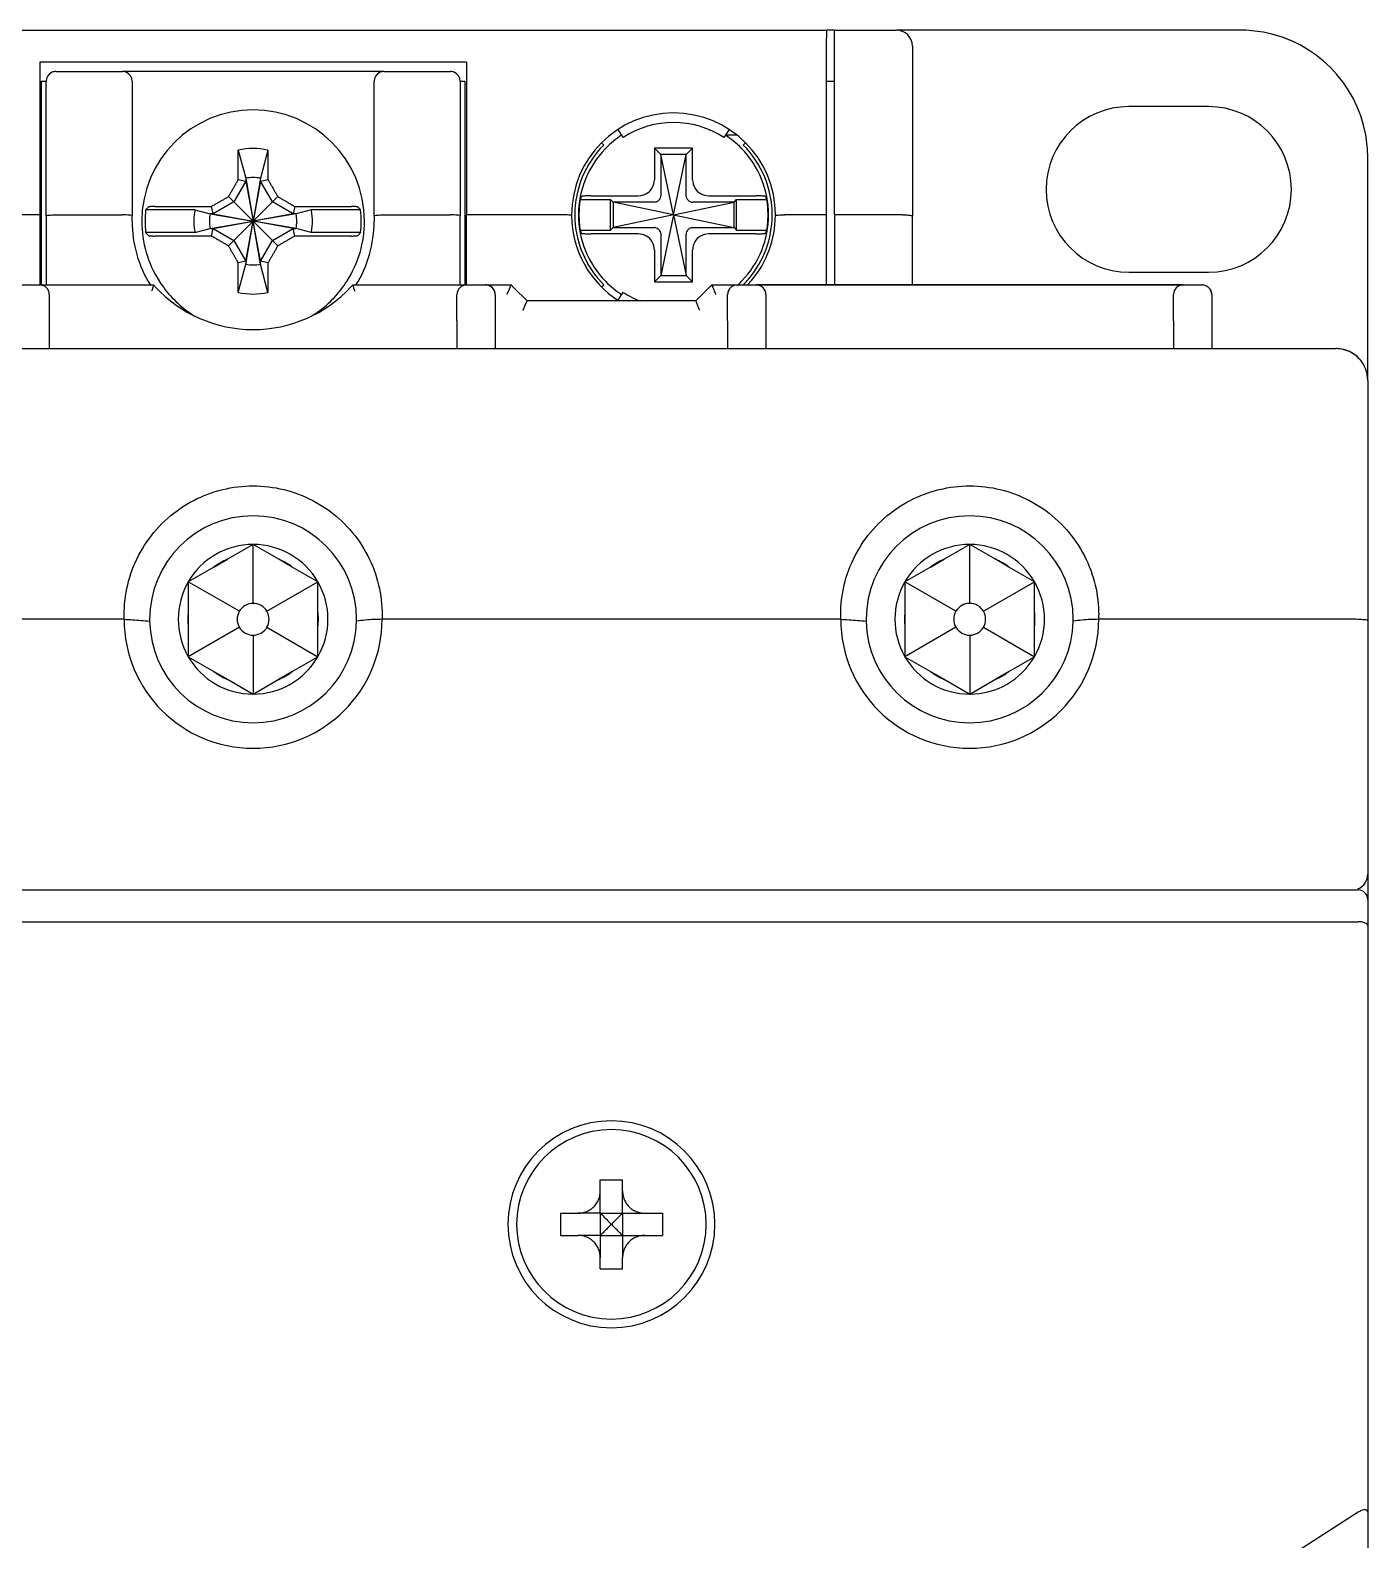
# Model space of a CAD drawing. Header units: millimetres. Extents: x -2567 to -2130, y -1703 to -1559.
# Drawn here: x -2538.66 to -2496.66, y -1608.51 to -1561.1 of the extents above; entities that cross this region are included whole.
import ezdxf

# ---------------------------------------------------------------- set-up
doc = ezdxf.new("R2010")
doc.units = ezdxf.units.MM

msp = doc.modelspace()

# ---------------------------------------------------------------- linework, layer by layer
at = {"color": 7, "linetype": 'Continuous'}
for p, q in [((-2549.659, -1561.101), (-2513.659, -1561.101)), ((-2549.659, -1561.101), (-2513.659, -1561.101)), ((-2513.659, -1561.101), (-2513.659, -1561.349)), ((-2513.409, -1561.101), (-2513.659, -1561.101)), ((-2513.409, -1561.101), (-2511.459, -1561.101)), ((-2513.409, -1561.516), (-2513.409, -1561.101)), ((-2510.459, -1561.101), (-2511.459, -1561.101)), ((-2500.659, -1561.101), (-2510.459, -1561.101)), ((-2513.659, -1566.901), (-2513.659, -1561.349)), ((-2513.409, -1566.901), (-2513.409, -1561.516)), ((-2510.959, -1561.601), (-2510.959, -1566.944)), ((-2510.959, -1561.601), (-2510.959, -1566.944)), ((-2538.359, -1562.101), (-2538.359, -1566.901)), ((-2524.959, -1562.101), (-2538.359, -1562.101)), ((-2524.959, -1562.101), (-2524.959, -1566.901)), ((-2537.859, -1562.401), (-2535.759, -1562.401)), ((-2537.859, -1562.401), (-2535.759, -1562.401)), ((-2534.959, -1562.401), (-2535.759, -1562.401)), ((-2528.359, -1562.401), (-2534.959, -1562.401)), ((-2527.559, -1562.401), (-2528.359, -1562.401)), ((-2527.559, -1562.401), (-2525.459, -1562.401)), ((-2527.559, -1562.401), (-2525.459, -1562.401)), ((-2538.309, -1566.901), (-2538.309, -1562.701)), ((-2538.309, -1562.701), (-2538.159, -1562.701)), ((-2538.159, -1566.927), (-2538.159, -1562.701)), ((-2535.459, -1562.701), (-2535.459, -1566.927)), ((-2527.859, -1566.927), (-2527.859, -1562.701)), ((-2525.159, -1562.701), (-2525.009, -1562.701)), ((-2525.159, -1562.701), (-2525.159, -1566.927)), ((-2525.159, -1562.701), (-2525.159, -1566.927)), ((-2525.009, -1562.701), (-2525.009, -1566.901)), ((-2513.659, -1562.701), (-2513.409, -1562.701)), ((-2501.659, -1563.501), (-2504.159, -1563.501)), ((-2520.038, -1564.469), (-2520.202, -1564.217)), ((-2516.716, -1564.217), (-2516.879, -1564.469)), ((-2516.479, -1564.401), (-2516.835, -1564.401)), ((-2532.124, -1564.864), (-2531.891, -1565.75)), ((-2531.194, -1564.864), (-2531.426, -1565.75)), ((-2520.651, -1564.709), (-2520.722, -1564.638)), ((-2517.859, -1564.801), (-2519.059, -1564.801)), ((-2519.059, -1564.801), (-2519.059, -1565.796)), ((-2518.859, -1565.001), (-2519.059, -1564.801)), ((-2518.059, -1565.001), (-2517.859, -1564.801)), ((-2517.859, -1565.796), (-2517.859, -1564.801)), ((-2516.196, -1564.638), (-2516.267, -1564.709)), ((-2518.059, -1565.001), (-2518.859, -1565.001)), ((-2518.459, -1566.901), (-2518.859, -1565.001)), ((-2518.859, -1565.001), (-2518.859, -1566.299)), ((-2518.459, -1566.901), (-2518.059, -1565.001)), ((-2518.059, -1566.299), (-2518.059, -1565.001)), ((-2496.659, -1570.687), (-2496.659, -1565.101)), ((-2531.891, -1565.843), (-2532.267, -1566.493)), ((-2532.124, -1565.794), (-2531.891, -1565.843)), ((-2531.891, -1565.75), (-2531.891, -1565.843)), ((-2531.891, -1565.75), (-2531.659, -1567.101)), ((-2531.891, -1565.843), (-2531.659, -1567.101)), ((-2531.426, -1565.75), (-2531.659, -1567.101)), ((-2531.426, -1565.843), (-2531.659, -1567.101)), ((-2531.426, -1565.843), (-2531.426, -1565.75)), ((-2531.426, -1565.843), (-2531.193, -1565.794)), ((-2531.051, -1566.493), (-2531.426, -1565.843)), ((-2532.267, -1566.493), (-2532.432, -1566.327)), ((-2530.885, -1566.327), (-2531.051, -1566.493)), ((-2521.043, -1566.301), (-2519.564, -1566.301)), ((-2517.354, -1566.301), (-2515.875, -1566.301)), ((-2533.486, -1566.743), (-2535.033, -1566.743)), ((-2533.486, -1566.743), (-2533.01, -1566.868)), ((-2532.917, -1566.868), (-2532.966, -1566.635)), ((-2532.267, -1566.493), (-2532.917, -1566.868)), ((-2532.267, -1566.493), (-2531.659, -1567.101)), ((-2531.051, -1566.493), (-2531.659, -1567.101)), ((-2530.401, -1566.868), (-2531.051, -1566.493)), ((-2530.351, -1566.635), (-2530.401, -1566.868)), ((-2529.832, -1566.743), (-2530.308, -1566.868)), ((-2528.285, -1566.743), (-2529.832, -1566.743)), ((-2521.388, -1566.421), (-2520.439, -1566.421)), ((-2520.359, -1566.501), (-2520.439, -1566.421)), ((-2520.439, -1567.381), (-2520.439, -1566.421)), ((-2520.359, -1566.501), (-2520.359, -1567.301)), ((-2519.061, -1566.501), (-2520.359, -1566.501)), ((-2518.459, -1566.901), (-2520.359, -1566.501)), ((-2518.459, -1566.901), (-2516.559, -1566.501)), ((-2516.559, -1566.501), (-2517.857, -1566.501)), ((-2516.559, -1566.501), (-2516.479, -1566.421)), ((-2516.559, -1567.301), (-2516.559, -1566.501)), ((-2516.479, -1567.381), (-2516.479, -1566.421)), ((-2516.479, -1566.421), (-2515.529, -1566.421)), ((-2538.359, -1566.901), (-2541.359, -1566.901)), ((-2538.359, -1566.901), (-2538.359, -1569.101)), ((-2538.309, -1569.101), (-2538.309, -1566.901)), ((-2538.159, -1566.927), (-2538.159, -1569.101)), ((-2537.859, -1566.901), (-2535.759, -1566.901)), ((-2535.459, -1567.101), (-2535.459, -1566.927)), ((-2532.917, -1566.868), (-2533.01, -1566.868)), ((-2533.01, -1566.868), (-2531.659, -1567.101)), ((-2533.01, -1567.333), (-2531.659, -1567.101)), ((-2532.917, -1566.868), (-2531.659, -1567.101)), ((-2532.917, -1567.333), (-2531.659, -1567.101)), ((-2532.267, -1567.709), (-2531.659, -1567.101)), ((-2531.891, -1568.359), (-2531.659, -1567.101)), ((-2531.891, -1568.452), (-2531.659, -1567.101)), ((-2530.308, -1566.868), (-2531.659, -1567.101)), ((-2530.401, -1566.868), (-2531.659, -1567.101)), ((-2531.426, -1568.452), (-2531.659, -1567.101)), ((-2531.426, -1568.359), (-2531.659, -1567.101)), ((-2531.051, -1567.709), (-2531.659, -1567.101)), ((-2530.401, -1567.333), (-2531.659, -1567.101)), ((-2530.308, -1567.333), (-2531.659, -1567.101)), ((-2530.308, -1566.868), (-2530.401, -1566.868)), ((-2527.859, -1566.927), (-2527.859, -1567.101)), ((-2527.859, -1566.927), (-2527.859, -1567.101)), ((-2527.559, -1566.901), (-2525.459, -1566.901)), ((-2525.159, -1569.101), (-2525.159, -1566.927)), ((-2525.009, -1566.901), (-2525.009, -1569.101)), ((-2524.959, -1569.101), (-2524.959, -1566.901)), ((-2521.959, -1566.901), (-2524.959, -1566.901)), ((-2520.359, -1567.301), (-2520.439, -1567.381)), ((-2518.459, -1566.901), (-2520.359, -1567.301)), ((-2520.359, -1567.301), (-2519.061, -1567.301)), ((-2518.459, -1566.901), (-2518.859, -1568.801)), ((-2518.459, -1566.901), (-2518.059, -1568.801)), ((-2518.459, -1566.901), (-2516.559, -1567.301)), ((-2517.857, -1567.301), (-2516.559, -1567.301)), ((-2516.559, -1567.301), (-2516.479, -1567.381)), ((-2513.659, -1566.901), (-2514.959, -1566.901)), ((-2513.659, -1569.101), (-2513.659, -1566.901)), ((-2513.409, -1566.901), (-2513.409, -1569.101)), ((-2511.459, -1566.901), (-2513.409, -1566.901)), ((-2510.959, -1569.101), (-2510.959, -1566.944)), ((-2533.486, -1567.458), (-2535.033, -1567.458)), ((-2533.486, -1567.458), (-2533.01, -1567.333)), ((-2533.01, -1567.333), (-2532.917, -1567.333)), ((-2532.966, -1567.566), (-2532.917, -1567.333)), ((-2532.917, -1567.333), (-2532.267, -1567.709)), ((-2532.267, -1567.709), (-2532.432, -1567.874)), ((-2532.267, -1567.709), (-2531.891, -1568.359)), ((-2531.426, -1568.359), (-2531.051, -1567.709)), ((-2531.051, -1567.709), (-2530.401, -1567.333)), ((-2530.885, -1567.874), (-2531.051, -1567.709)), ((-2530.351, -1567.566), (-2530.401, -1567.333)), ((-2530.401, -1567.333), (-2530.308, -1567.333)), ((-2529.832, -1567.458), (-2530.308, -1567.333)), ((-2528.285, -1567.458), (-2529.832, -1567.458)), ((-2521.388, -1567.381), (-2520.439, -1567.381)), ((-2519.564, -1567.501), (-2521.043, -1567.501)), ((-2518.859, -1567.503), (-2518.859, -1568.801)), ((-2518.059, -1568.801), (-2518.059, -1567.503)), ((-2515.875, -1567.501), (-2517.354, -1567.501)), ((-2516.479, -1567.381), (-2515.529, -1567.381)), ((-2519.059, -1568.006), (-2519.059, -1569.001)), ((-2517.859, -1569.001), (-2517.859, -1568.006)), ((-2531.891, -1568.359), (-2532.124, -1568.408)), ((-2532.124, -1569.338), (-2531.891, -1568.452)), ((-2531.891, -1568.359), (-2531.891, -1568.452)), ((-2531.193, -1568.408), (-2531.426, -1568.359)), ((-2531.426, -1568.452), (-2531.426, -1568.359)), ((-2531.194, -1569.338), (-2531.426, -1568.452)), ((-2504.159, -1568.701), (-2501.659, -1568.701)), ((-2538.959, -1569.101), (-2538.359, -1569.101)), ((-2538.359, -1569.101), (-2534.789, -1569.101)), ((-2528.528, -1569.101), (-2524.959, -1569.101)), ((-2524.959, -1569.101), (-2524.359, -1569.101)), ((-2524.359, -1569.101), (-2523.559, -1569.101)), ((-2524.359, -1569.101), (-2523.559, -1569.101)), ((-2523.471, -1569.189), (-2523.559, -1569.101)), ((-2523.059, -1569.601), (-2523.471, -1569.189)), ((-2520.722, -1569.163), (-2520.651, -1569.093)), ((-2518.859, -1568.801), (-2519.059, -1569.001)), ((-2519.059, -1569.001), (-2517.859, -1569.001)), ((-2518.859, -1568.801), (-2518.059, -1568.801)), ((-2518.059, -1568.801), (-2517.859, -1569.001)), ((-2517.347, -1569.189), (-2517.759, -1569.601)), ((-2517.347, -1569.189), (-2517.759, -1569.601)), ((-2517.259, -1569.101), (-2517.347, -1569.189)), ((-2517.259, -1569.101), (-2517.347, -1569.189)), ((-2517.259, -1569.101), (-2516.459, -1569.101)), ((-2517.259, -1569.101), (-2516.459, -1569.101)), ((-2516.459, -1569.101), (-2515.859, -1569.101)), ((-2502.459, -1569.101), (-2515.859, -1569.101)), ((-2515.859, -1569.101), (-2502.459, -1569.101)), ((-2502.459, -1569.101), (-2501.859, -1569.101)), ((-2502.459, -1569.101), (-2501.859, -1569.101)), ((-2538.059, -1569.401), (-2538.059, -1570.225)), ((-2538.059, -1569.401), (-2538.059, -1570.225)), ((-2525.259, -1570.225), (-2525.259, -1569.401)), ((-2524.059, -1569.401), (-2524.059, -1570.225)), ((-2517.759, -1569.601), (-2523.059, -1569.601)), ((-2517.759, -1569.601), (-2523.059, -1569.601)), ((-2520.202, -1569.585), (-2520.199, -1569.58)), ((-2520.199, -1569.58), (-2520.038, -1569.333)), ((-2516.759, -1570.225), (-2516.759, -1569.401)), ((-2515.559, -1569.401), (-2515.559, -1570.225)), ((-2515.559, -1569.401), (-2515.559, -1570.225)), ((-2502.759, -1570.225), (-2502.759, -1569.401)), ((-2502.759, -1570.225), (-2502.759, -1569.401)), ((-2501.559, -1569.401), (-2501.559, -1570.225)), ((-2538.059, -1570.225), (-2538.059, -1571.101)), ((-2538.059, -1570.225), (-2538.059, -1571.101)), ((-2525.259, -1570.225), (-2525.259, -1571.101)), ((-2524.059, -1570.225), (-2524.059, -1571.101)), ((-2516.759, -1570.225), (-2516.759, -1571.101)), ((-2515.559, -1570.225), (-2515.559, -1571.101)), ((-2515.559, -1570.225), (-2515.559, -1571.101)), ((-2502.759, -1570.225), (-2502.759, -1571.101)), ((-2501.559, -1570.225), (-2501.559, -1571.101)), ((-2501.559, -1570.225), (-2501.559, -1571.101)), ((-2565.659, -1571.101), (-2497.659, -1571.101)), ((-2565.659, -1571.101), (-2497.659, -1571.101)), ((-2496.659, -1572.101), (-2496.659, -1570.687)), ((-2496.659, -1572.101), (-2496.659, -1579.645)), ((-2496.659, -1572.101), (-2496.659, -1579.645)), ((-2531.659, -1577.251), (-2532.463, -1577.715)), ((-2530.854, -1577.715), (-2531.659, -1577.251)), ((-2531.659, -1579.101), (-2531.659, -1577.251)), ((-2509.159, -1577.251), (-2509.963, -1577.715)), ((-2508.354, -1577.715), (-2509.159, -1577.251)), ((-2509.159, -1579.101), (-2509.159, -1577.251)), ((-2532.89, -1577.961), (-2532.463, -1577.715)), ((-2530.428, -1577.961), (-2530.854, -1577.715)), ((-2510.39, -1577.961), (-2509.963, -1577.715)), ((-2507.928, -1577.961), (-2508.354, -1577.715)), ((-2532.89, -1577.961), (-2533.694, -1578.426)), ((-2529.624, -1578.426), (-2530.428, -1577.961)), ((-2510.39, -1577.961), (-2511.194, -1578.426)), ((-2507.124, -1578.426), (-2507.928, -1577.961)), ((-2533.694, -1578.426), (-2533.694, -1579.355)), ((-2532.092, -1579.351), (-2533.694, -1578.426)), ((-2531.226, -1579.351), (-2529.624, -1578.426)), ((-2529.624, -1579.355), (-2529.624, -1578.426)), ((-2511.194, -1578.426), (-2511.194, -1579.355)), ((-2509.592, -1579.351), (-2511.194, -1578.426)), ((-2508.726, -1579.351), (-2507.124, -1578.426)), ((-2507.124, -1579.355), (-2507.124, -1578.426)), ((-2535.706, -1579.601), (-2550.111, -1579.601)), ((-2533.694, -1579.355), (-2533.694, -1579.847)), ((-2529.624, -1579.847), (-2529.624, -1579.355)), ((-2513.206, -1579.601), (-2527.611, -1579.601)), ((-2511.194, -1579.355), (-2511.194, -1579.847)), ((-2507.124, -1579.847), (-2507.124, -1579.355)), ((-2497.159, -1579.601), (-2505.111, -1579.601)), ((-2496.659, -1579.645), (-2496.659, -1587.601)), ((-2496.659, -1579.645), (-2496.659, -1587.601)), ((-2533.694, -1579.847), (-2533.694, -1580.776)), ((-2532.092, -1579.851), (-2533.694, -1580.776)), ((-2531.659, -1580.101), (-2531.659, -1581.951)), ((-2531.226, -1579.851), (-2529.624, -1580.776)), ((-2529.624, -1580.776), (-2529.624, -1579.847)), ((-2511.194, -1579.847), (-2511.194, -1580.776)), ((-2509.592, -1579.851), (-2511.194, -1580.776)), ((-2509.159, -1580.101), (-2509.159, -1581.951)), ((-2508.726, -1579.851), (-2507.124, -1580.776)), ((-2507.124, -1580.776), (-2507.124, -1579.847)), ((-2533.694, -1580.776), (-2532.89, -1581.24)), ((-2530.428, -1581.24), (-2529.624, -1580.776)), ((-2511.194, -1580.776), (-2510.39, -1581.24)), ((-2507.928, -1581.24), (-2507.124, -1580.776)), ((-2532.89, -1581.24), (-2532.463, -1581.486)), ((-2532.463, -1581.486), (-2531.659, -1581.951)), ((-2531.659, -1581.951), (-2530.854, -1581.486)), ((-2530.428, -1581.24), (-2530.854, -1581.486)), ((-2510.39, -1581.24), (-2509.963, -1581.486)), ((-2509.963, -1581.486), (-2509.159, -1581.951)), ((-2509.159, -1581.951), (-2508.354, -1581.486)), ((-2507.928, -1581.24), (-2508.354, -1581.486)), ((-2496.659, -1587.601), (-2496.659, -1588.401)), ((-2496.659, -1587.601), (-2496.659, -1588.401)), ((-2566.359, -1588.101), (-2496.959, -1588.101)), ((-2496.659, -1588.401), (-2496.659, -1589.225)), ((-2496.659, -1588.401), (-2496.659, -1589.225)), ((-2566.359, -1589.101), (-2496.959, -1589.101)), ((-2496.659, -1589.225), (-2496.659, -1607.644)), ((-2496.659, -1589.225), (-2496.659, -1607.644)), ((-2520.759, -1597.201), (-2520.059, -1597.201)), ((-2520.759, -1597.551), (-2520.759, -1597.201)), ((-2520.759, -1598.251), (-2520.759, -1597.551)), ((-2520.059, -1597.551), (-2520.059, -1597.201)), ((-2520.059, -1598.251), (-2520.059, -1597.551)), ((-2522.009, -1598.251), (-2521.459, -1598.251)), ((-2522.009, -1598.251), (-2522.009, -1598.951)), ((-2520.759, -1598.251), (-2521.459, -1598.251)), ((-2520.759, -1598.251), (-2520.059, -1598.251)), ((-2520.759, -1598.251), (-2520.759, -1598.951)), ((-2520.059, -1598.251), (-2519.359, -1598.251)), ((-2520.059, -1598.251), (-2520.059, -1598.951)), ((-2519.359, -1598.251), (-2518.809, -1598.251)), ((-2518.809, -1598.251), (-2518.809, -1598.951)), ((-2522.009, -1598.951), (-2521.459, -1598.951)), ((-2520.759, -1598.951), (-2521.459, -1598.951)), ((-2520.759, -1598.951), (-2520.059, -1598.951)), ((-2520.759, -1598.951), (-2520.759, -1599.651)), ((-2520.059, -1598.951), (-2520.059, -1599.651)), ((-2520.059, -1598.951), (-2519.359, -1598.951)), ((-2519.359, -1598.951), (-2518.809, -1598.951)), ((-2520.759, -1600.001), (-2520.759, -1599.651)), ((-2520.759, -1600.001), (-2520.059, -1600.001)), ((-2520.059, -1600.001), (-2520.059, -1599.651)), ((-2496.959, -1607.644), (-2499.459, -1609.251)), ((-2496.659, -1607.644), (-2496.659, -1609.251))]:
    msp.add_line(p, q, dxfattribs=at)
for centre, radius, start, end in [((-2511.459, -1561.601), 0.5, 0, 90), ((-2511.459, -1561.601), 0.5, 0, 90), ((-2500.659, -1565.101), 4, 79.6007, 90), ((-2500.659, -1565.101), 4, 79.6163, 90), ((-2500.659, -1565.101), 4, 10.3542, 79.6163), ((-2500.659, -1565.101), 4, 10.3716, 79.6007), ((-2537.859, -1562.701), 0.3, 112.2472, 180), ((-2537.859, -1562.701), 0.3, 90, 112.2472), ((-2535.759, -1562.701), 0.3, 67.7528, 90), ((-2535.759, -1562.701), 0.3, 0, 67.7528), ((-2527.559, -1562.701), 0.3, 112.2472, 180), ((-2527.559, -1562.701), 0.3, 90, 112.2472), ((-2525.459, -1562.701), 0.3, 67.7528, 90), ((-2525.459, -1562.701), 0.3, 0, 67.7528), ((-2504.159, -1566.101), 2.6, 90, 270), ((-2501.659, -1566.101), 2.6, 270, 90), ((-2531.659, -1567.101), 3.497, 0, 180), ((-2518.459, -1566.901), 3.2, 0, 180), ((-2518.459, -1566.901), 2.9, 57, 123), ((-2518.459, -1566.901), 2.986, 123.0545, 135.4213), ((-2518.459, -1566.901), 2.986, 44.5783, 57.0917), ((-2500.659, -1565.101), 4, 0, 10.3716), ((-2500.659, -1565.101), 4, 0, 10.3542), ((-2531.659, -1567.101), 2.285, 78.2582, 101.7418), ((-2518.459, -1566.901), 3.1, 135.0012, 180), ((-2518.459, -1566.901), 2.986, 135.9533, 180), ((-2518.459, -1566.901), 2.986, 135.4213, 135.9533), ((-2518.459, -1566.901), 2.986, 44.2274, 44.5783), ((-2518.459, -1566.901), 2.986, 0, 44.2274), ((-2518.459, -1566.901), 3.1, 0, 44.9988), ((-2531.659, -1567.101), 1.371, 80.2364, 99.7636), ((-2531.659, -1567.101), 3.393, 173.9542, 180), ((-2531.659, -1567.101), 3.393, 0, 6.0458), ((-2518.459, -1566.901), 2.969, 170.6948, 180), ((-2518.459, -1566.901), 2.969, 0, 9.3052), ((-2531.659, -1567.101), 3.8, 180, 211.8779), ((-2531.659, -1567.101), 3.497, 180, 212.4441), ((-2531.659, -1567.101), 3.393, 180, 186.0458), ((-2531.659, -1567.101), 1.371, 170.2364, 189.7636), ((-2531.659, -1567.101), 1.371, 350.2364, 9.7636), ((-2531.659, -1567.101), 3.497, 327.5558, 0), ((-2531.659, -1567.101), 3.8, 328.1326, 0), ((-2531.659, -1567.101), 3.393, 353.9542, 0), ((-2518.459, -1566.901), 3.2, 180, 180.4297), ((-2518.459, -1566.901), 3.2, 180.4297, 237.6014), ((-2518.459, -1566.901), 3.1, 180, 180.2593), ((-2518.459, -1566.901), 3.1, 180.2593, 224.9988), ((-2518.459, -1566.901), 2.986, 180, 224.2274), ((-2518.459, -1566.901), 2.969, 180, 189.3052), ((-2518.459, -1566.901), 2.986, 315.9533, 0), ((-2518.459, -1566.901), 3.1, 319.7047, 359.7407), ((-2518.459, -1566.901), 3.2, 319.9353, 359.5703), ((-2518.459, -1566.901), 2.969, 350.6948, 0), ((-2518.459, -1566.901), 3.1, 359.7407, 0), ((-2518.459, -1566.901), 3.2, 359.5703, 0), ((-2531.659, -1567.101), 1.371, 260.2364, 279.7636), ((-2538.359, -1569.401), 0.3, 67.375, 90), ((-2538.359, -1569.401), 0.3, 22.1745, 67.375), ((-2531.659, -1566.301), 4.2, 221.8103, 221.8219), ((-2531.659, -1566.301), 4.2, 221.8219, 222.9902), ((-2531.659, -1566.301), 4.2, 222.9902, 317.0076), ((-2531.659, -1567.101), 3.497, 212.4441, 212.4999), ((-2531.659, -1567.101), 3.497, 212.4999, 212.5137), ((-2531.659, -1567.101), 3.497, 212.5137, 234.2555), ((-2531.659, -1567.101), 3.497, 305.7445, 327.4866), ((-2531.659, -1567.101), 3.497, 327.5001, 327.5558), ((-2531.659, -1567.101), 3.497, 327.4866, 327.5001), ((-2531.659, -1566.301), 4.2, 317.0076, 318.1784), ((-2531.659, -1566.301), 4.2, 318.1784, 318.1897), ((-2524.959, -1569.401), 0.3, 90, 180), ((-2524.959, -1569.401), 0.3, 90, 180), ((-2524.359, -1569.401), 0.3, 67.5, 90), ((-2524.359, -1569.401), 0.3, 67.5, 90), ((-2524.359, -1569.401), 0.3, 63.0784, 90), ((-2524.359, -1569.401), 0.3, 0, 67.5), ((-2524.359, -1569.401), 0.3, 22.5, 67.5), ((-2518.459, -1566.901), 2.986, 224.2274, 224.5783), ((-2518.459, -1566.901), 2.986, 224.5783, 237.0917), ((-2516.459, -1569.401), 0.3, 90, 180), ((-2518.459, -1566.901), 2.986, 312.2953, 315.4213), ((-2518.459, -1566.901), 2.986, 315.4213, 315.9533), ((-2518.459, -1566.901), 3.1, 315.0012, 319.7047), ((-2518.459, -1566.901), 3.2, 316.5492, 319.9353), ((-2515.859, -1569.401), 0.3, 67.375, 90), ((-2515.859, -1569.401), 0.3, 22.1745, 67.375), ((-2502.459, -1569.401), 0.3, 90, 180), ((-2501.859, -1569.401), 0.3, 67.5, 90), ((-2501.859, -1569.401), 0.3, 67.5, 90), ((-2501.859, -1569.401), 0.3, 0, 67.5), ((-2501.859, -1569.401), 0.3, 22.5, 67.5), ((-2538.359, -1569.401), 0.3, 0, 22.1745), ((-2531.659, -1567.101), 2.285, 258.2582, 281.7418), ((-2531.659, -1566.301), 4.2, 305.8095, 307.1843), ((-2524.359, -1569.401), 0.3, 0, 22.5), ((-2518.459, -1566.901), 2.9, 237, 248.778), ((-2516.459, -1569.401), 0.3, 153.2015, 180), ((-2515.859, -1569.401), 0.3, 0, 22.1745), ((-2501.859, -1569.401), 0.3, 0, 26.9216), ((-2501.859, -1569.401), 0.3, 0, 22.5), ((-2531.659, -1567.101), 3.497, 234.2555, 235.2773), ((-2531.659, -1567.101), 3.497, 235.2773, 235.7239), ((-2531.659, -1567.101), 3.497, 235.7239, 238.4353), ((-2531.659, -1566.301), 4.2, 293.9013, 301.2565), ((-2531.659, -1567.101), 3.497, 302.4704, 304.1548), ((-2531.659, -1567.101), 3.497, 304.1548, 304.7668), ((-2531.659, -1567.101), 3.497, 304.7668, 305.7445), ((-2497.659, -1572.101), 1, 86.2923, 90), ((-2497.659, -1572.101), 1, 77.0374, 90), ((-2497.659, -1572.101), 1, 76.9585, 90), ((-2497.659, -1572.101), 1, 77.0572, 90), ((-2497.659, -1572.101), 1, 0, 86.2923), ((-2497.659, -1572.101), 1, 73.9846, 77.0572), ((-2497.659, -1572.101), 1, 75.0519, 77.0374), ((-2497.659, -1572.101), 1, 72.9077, 76.9585), ((-2497.659, -1572.101), 1, 73.0362, 73.9846), ((-2497.659, -1572.101), 1, 71.1355, 73.0362), ((-2497.659, -1572.101), 1, 68.0525, 72.9077), ((-2497.659, -1572.101), 1, 62.9414, 71.1355), ((-2497.659, -1572.101), 1, 62.8801, 68.0525), ((-2497.659, -1572.101), 1, 58.9282, 62.9414), ((-2497.659, -1572.101), 1, 58.8853, 62.8801), ((-2497.659, -1572.101), 1, 58.8464, 59.9657), ((-2497.659, -1572.101), 1, 55.3397, 58.9282), ((-2497.659, -1572.101), 1, 56.589, 58.8853), ((-2497.659, -1572.101), 1, 56.5573, 58.8464), ((-2497.659, -1572.101), 1, 50.4545, 56.5573), ((-2497.659, -1572.101), 1, 50.4645, 56.589), ((-2497.659, -1572.101), 1, 51.7029, 55.3397), ((-2497.659, -1572.101), 1, 45.0672, 51.7029), ((-2497.659, -1572.101), 1, 45.0685, 50.4645), ((-2497.659, -1572.101), 1, 44.3948, 45.0685), ((-2497.659, -1572.101), 1, 44.3959, 45.0672), ((-2497.659, -1572.101), 1, 44.2874, 44.9893), ((-2497.659, -1572.101), 1, 39.6175, 44.3948), ((-2497.659, -1572.101), 1, 38.41, 44.3959), ((-2497.659, -1572.101), 1, 33.4852, 39.6175), ((-2497.659, -1572.101), 1, 34.8367, 38.41), ((-2497.659, -1572.101), 1, 31.1909, 34.8367), ((-2497.659, -1572.101), 1, 31.2355, 33.4852), ((-2497.659, -1572.101), 1, 30.0279, 31.2692), ((-2497.659, -1572.101), 1, 27.0638, 31.2355), ((-2497.659, -1572.101), 1, 27.0066, 31.1909), ((-2497.659, -1572.101), 1, 22.0181, 27.0638), ((-2497.659, -1572.101), 1, 17.0479, 18.9963), ((-2497.659, -1572.101), 1, 13.0617, 17.1742), ((-2497.659, -1572.101), 1, 16.0544, 17.0479), ((-2497.659, -1572.101), 1, 12.97, 16.0544), ((-2497.659, -1572.101), 1, 12.9928, 14.9523), ((-2497.659, -1572.101), 1, 0, 12.9928), ((-2531.659, -1579.601), 3.25, 0, 180), ((-2509.159, -1579.601), 3.25, 0, 180), ((-2531.659, -1579.601), 2.35, 90, 150), ((-2531.659, -1579.601), 2.35, 30, 90), ((-2509.159, -1579.601), 2.35, 90, 150), ((-2509.159, -1579.601), 2.35, 30, 90), ((-2531.659, -1579.601), 2.05, 113.1017, 126.8983), ((-2531.659, -1579.601), 2.05, 53.1017, 66.8983), ((-2509.159, -1579.601), 2.05, 113.1017, 126.8983), ((-2509.159, -1579.601), 2.05, 53.1017, 66.8983), ((-2531.659, -1579.601), 2.35, 150, 210), ((-2531.659, -1579.601), 2.35, 330, 30), ((-2509.159, -1579.601), 2.35, 150, 210), ((-2509.159, -1579.601), 2.35, 330, 30), ((-2531.659, -1579.601), 0.5, 90, 150), ((-2531.659, -1579.601), 0.5, 30, 90), ((-2509.159, -1579.601), 0.5, 90, 150), ((-2509.159, -1579.601), 0.5, 30, 90), ((-2531.659, -1579.601), 4.05, 180, 0), ((-2531.659, -1579.601), 3.25, 180, 181.0224), ((-2531.659, -1579.601), 2.05, 173.0869, 186.8983), ((-2531.659, -1579.601), 0.5, 150, 210), ((-2531.659, -1579.601), 0.5, 330, 30), ((-2531.659, -1579.601), 2.05, 353.1017, 6.8983), ((-2531.659, -1579.601), 3.25, 359.0281, 0), ((-2509.159, -1579.601), 4.05, 180, 0), ((-2509.159, -1579.601), 3.25, 180, 181.0224), ((-2509.159, -1579.601), 2.05, 173.0869, 186.8983), ((-2509.159, -1579.601), 0.5, 150, 210), ((-2509.159, -1579.601), 0.5, 330, 30), ((-2509.159, -1579.601), 2.05, 353.1017, 6.8983), ((-2509.159, -1579.601), 3.25, 359.0281, 0), ((-2531.659, -1579.601), 3.25, 181.0224, 359.0281), ((-2531.659, -1579.601), 0.5, 210, 270), ((-2531.659, -1579.601), 0.5, 270, 330), ((-2509.159, -1579.601), 3.25, 181.0224, 359.0281), ((-2509.159, -1579.601), 0.5, 210, 270), ((-2509.159, -1579.601), 0.5, 270, 330), ((-2531.659, -1579.601), 2.35, 210, 270), ((-2531.659, -1579.601), 2.35, 270, 330), ((-2509.159, -1579.601), 2.35, 210, 270), ((-2509.159, -1579.601), 2.35, 270, 330), ((-2531.659, -1579.601), 2.05, 233.1017, 246.8983), ((-2531.659, -1579.601), 2.05, 293.1017, 306.8983), ((-2509.159, -1579.601), 2.05, 233.1017, 246.8983), ((-2509.159, -1579.601), 2.05, 293.1017, 306.8983), ((-2497.159, -1587.601), 0.5, 292.5, 0), ((-2497.159, -1587.601), 0.5, 292.5, 0), ((-2496.959, -1588.401), 0.3, 0, 90), ((-2520.409, -1598.601), 3.25, 90, 270), ((-2520.409, -1598.601), 2.975, 0, 180), ((-2520.409, -1598.601), 3.25, 270, 90), ((-2520.409, -1598.601), 2.975, 180, 0)]:
    msp.add_arc(centre, radius, start, end, dxfattribs=at)
for points, knots in [([(-2532.124, -1565.794), (-2532.124, -1565.715), (-2532.124, -1565.558), (-2532.124, -1565.324), (-2532.124, -1565.093), (-2532.124, -1564.94), (-2532.124, -1564.864)], [0, 0, 0, 0, 0.2363142, 0.4703402, 0.7016272, 0.9299252, 0.9299252, 0.9299252, 0.9299252]), ([(-2531.194, -1564.864), (-2531.194, -1564.94), (-2531.194, -1565.093), (-2531.194, -1565.324), (-2531.193, -1565.558), (-2531.193, -1565.715), (-2531.193, -1565.794)], [0, 0, 0, 0, 0.228298, 0.4595851, 0.693611, 0.9299252, 0.9299252, 0.9299252, 0.9299252]), ([(-2532.432, -1566.327), (-2532.416, -1566.298), (-2532.382, -1566.24), (-2532.331, -1566.153), (-2532.28, -1566.064), (-2532.229, -1565.975), (-2532.177, -1565.885), (-2532.142, -1565.824), (-2532.124, -1565.794)], [0, 0, 0, 0, 0.1004062, 0.2014009, 0.3033553, 0.4064756, 0.5108167, 0.6162974, 0.6162974, 0.6162974, 0.6162974]), ([(-2531.193, -1565.794), (-2531.175, -1565.825), (-2531.14, -1565.886), (-2531.087, -1565.977), (-2531.035, -1566.067), (-2530.985, -1566.155), (-2530.935, -1566.241), (-2530.902, -1566.299), (-2530.885, -1566.327)], [0, 0, 0, 0, 0.1075771, 0.2130269, 0.3163746, 0.4177936, 0.5176083, 0.6162974, 0.6162974, 0.6162974, 0.6162974]), ([(-2519.564, -1566.301), (-2519.476, -1566.301), (-2519.298, -1566.256), (-2519.104, -1566.062), (-2519.059, -1565.884), (-2519.059, -1565.796)], [0, 0, 0, 0, 0.263105, 0.5226064, 0.7862191, 0.7862191, 0.7862191, 0.7862191]), ([(-2517.859, -1565.796), (-2517.859, -1565.884), (-2517.814, -1566.062), (-2517.62, -1566.256), (-2517.442, -1566.301), (-2517.354, -1566.301)], [0, 0, 0, 0, 0.2631619, 0.5225617, 0.7862192, 0.7862192, 0.7862192, 0.7862192]), ([(-2532.966, -1566.635), (-2532.935, -1566.617), (-2532.873, -1566.582), (-2532.782, -1566.529), (-2532.693, -1566.478), (-2532.605, -1566.427), (-2532.518, -1566.377), (-2532.461, -1566.344), (-2532.432, -1566.327)], [0, 0, 0, 0, 0.1075772, 0.213027, 0.3163747, 0.4177937, 0.5176083, 0.6162974, 0.6162974, 0.6162974, 0.6162974]), ([(-2530.885, -1566.327), (-2530.856, -1566.344), (-2530.798, -1566.378), (-2530.711, -1566.428), (-2530.622, -1566.479), (-2530.533, -1566.531), (-2530.443, -1566.583), (-2530.382, -1566.618), (-2530.351, -1566.635)], [0, 0, 0, 0, 0.1004063, 0.2014009, 0.3033552, 0.4064753, 0.5108164, 0.6162974, 0.6162974, 0.6162974, 0.6162974]), ([(-2521.356, -1566.33), (-2521.36, -1566.34), (-2521.367, -1566.36), (-2521.378, -1566.39), (-2521.385, -1566.411), (-2521.388, -1566.421)], [0, 0, 0, 0, 0.03206305, 0.06410962, 0.09614328, 0.09614328, 0.09614328, 0.09614328]), ([(-2521.043, -1566.301), (-2521.094, -1566.301), (-2521.188, -1566.3), (-2521.279, -1566.317), (-2521.35, -1566.315), (-2521.356, -1566.33)], [0, 0, 0, 0, 0.1532713, 0.2685235, 0.3159476, 0.3159476, 0.3159476, 0.3159476]), ([(-2519.037, -1566.499), (-2519.008, -1566.495), (-2518.951, -1566.473), (-2518.887, -1566.409), (-2518.864, -1566.352), (-2518.86, -1566.323)], [0, 0, 0, 0, 0.0874412, 0.1770622, 0.2645034, 0.2645034, 0.2645034, 0.2645034]), ([(-2518.86, -1566.323), (-2518.86, -1566.318), (-2518.859, -1566.31), (-2518.859, -1566.302), (-2518.86, -1566.299)], [0, 0, 0, 0, 0.01605249, 0.02415809, 0.02415809, 0.02415809, 0.02415809]), ([(-2518.057, -1566.323), (-2518.058, -1566.318), (-2518.059, -1566.31), (-2518.058, -1566.302), (-2518.058, -1566.299)], [0, 0, 0, 0, 0.01605249, 0.02415809, 0.02415809, 0.02415809, 0.02415809]), ([(-2518.057, -1566.323), (-2518.053, -1566.352), (-2518.031, -1566.409), (-2517.967, -1566.473), (-2517.91, -1566.495), (-2517.881, -1566.499)], [0, 0, 0, 0, 0.0874412, 0.1770622, 0.2645034, 0.2645034, 0.2645034, 0.2645034]), ([(-2515.562, -1566.33), (-2515.567, -1566.315), (-2515.639, -1566.317), (-2515.729, -1566.3), (-2515.824, -1566.301), (-2515.875, -1566.301)], [0, 0, 0, 0, 0.0474242, 0.1626764, 0.3159476, 0.3159476, 0.3159476, 0.3159476]), ([(-2515.529, -1566.421), (-2515.533, -1566.411), (-2515.54, -1566.39), (-2515.55, -1566.36), (-2515.558, -1566.34), (-2515.562, -1566.33)], [0, 0, 0, 0, 0.03203366, 0.06408023, 0.09614328, 0.09614328, 0.09614328, 0.09614328]), ([(-2535.033, -1566.743), (-2535.024, -1566.734), (-2535.005, -1566.714), (-2534.978, -1566.685), (-2534.96, -1566.665), (-2534.951, -1566.656)], [0, 0, 0, 0, 0.0403766, 0.0803863, 0.1200348, 0.1200348, 0.1200348, 0.1200348]), ([(-2534.748, -1566.636), (-2534.758, -1566.636), (-2534.777, -1566.636), (-2534.806, -1566.637), (-2534.834, -1566.638), (-2534.86, -1566.64), (-2534.884, -1566.642), (-2534.904, -1566.644), (-2534.921, -1566.647), (-2534.935, -1566.649), (-2534.944, -1566.652), (-2534.949, -1566.654), (-2534.951, -1566.656)], [0, 0, 0, 0, 0.0296164, 0.0589355, 0.086945, 0.1129907, 0.1368814, 0.1578207, 0.1752104, 0.1890067, 0.1989281, 0.2049286, 0.2049286, 0.2049286, 0.2049286]), ([(-2534.748, -1566.636), (-2534.642, -1566.636), (-2534.441, -1566.636), (-2534.155, -1566.636), (-2533.897, -1566.636), (-2533.667, -1566.636), (-2533.461, -1566.636), (-2533.278, -1566.636), (-2533.115, -1566.635), (-2533.014, -1566.635), (-2532.966, -1566.635)], [0, 0, 0, 0, 0.317166, 0.602863, 0.859624, 1.089424, 1.294514, 1.476964, 1.638738, 1.781875, 1.781875, 1.781875, 1.781875]), ([(-2533.486, -1566.743), (-2533.492, -1566.773), (-2533.502, -1566.832), (-2533.513, -1566.921), (-2533.519, -1567.011), (-2533.521, -1567.101), (-2533.519, -1567.191), (-2533.513, -1567.28), (-2533.502, -1567.37), (-2533.492, -1567.429), (-2533.486, -1567.458)], [0, 0, 0, 0, 0.0898978, 0.1798013, 0.2697027, 0.3596019, 0.4494989, 0.5393947, 0.6292903, 0.7191798, 0.7191798, 0.7191798, 0.7191798]), ([(-2530.351, -1566.635), (-2530.304, -1566.635), (-2530.202, -1566.635), (-2530.04, -1566.636), (-2529.857, -1566.636), (-2529.651, -1566.636), (-2529.42, -1566.636), (-2529.163, -1566.636), (-2528.876, -1566.636), (-2528.675, -1566.636), (-2528.57, -1566.636)], [0, 0, 0, 0, 0.143161, 0.304955, 0.48742, 0.692516, 0.922314, 1.179071, 1.464749, 1.781875, 1.781875, 1.781875, 1.781875]), ([(-2529.832, -1567.458), (-2529.826, -1567.429), (-2529.816, -1567.37), (-2529.805, -1567.28), (-2529.798, -1567.191), (-2529.796, -1567.101), (-2529.798, -1567.011), (-2529.805, -1566.921), (-2529.816, -1566.832), (-2529.826, -1566.773), (-2529.832, -1566.743)], [0, 0, 0, 0, 0.0898639, 0.1797355, 0.2696072, 0.3594784, 0.4493526, 0.5392474, 0.6291847, 0.7191798, 0.7191798, 0.7191798, 0.7191798]), ([(-2528.367, -1566.656), (-2528.368, -1566.654), (-2528.373, -1566.652), (-2528.383, -1566.649), (-2528.396, -1566.647), (-2528.413, -1566.644), (-2528.434, -1566.642), (-2528.457, -1566.64), (-2528.483, -1566.638), (-2528.511, -1566.637), (-2528.54, -1566.636), (-2528.56, -1566.636), (-2528.57, -1566.636)], [0, 0, 0, 0, 0.0060006, 0.0159219, 0.0297182, 0.047108, 0.0680473, 0.091938, 0.1179836, 0.1459931, 0.1753123, 0.2049286, 0.2049286, 0.2049286, 0.2049286]), ([(-2528.367, -1566.656), (-2528.358, -1566.665), (-2528.339, -1566.685), (-2528.312, -1566.714), (-2528.294, -1566.734), (-2528.285, -1566.743)], [0, 0, 0, 0, 0.0396486, 0.0796583, 0.1200348, 0.1200348, 0.1200348, 0.1200348]), ([(-2519.037, -1566.499), (-2519.042, -1566.5), (-2519.05, -1566.501), (-2519.058, -1566.5), (-2519.061, -1566.5)], [0, 0, 0, 0, 0.01605249, 0.02415809, 0.02415809, 0.02415809, 0.02415809]), ([(-2517.881, -1566.499), (-2517.876, -1566.5), (-2517.868, -1566.501), (-2517.86, -1566.5), (-2517.857, -1566.5)], [0, 0, 0, 0, 0.01605249, 0.02415809, 0.02415809, 0.02415809, 0.02415809]), ([(-2538.159, -1566.927), (-2538.159, -1566.919), (-2538.115, -1566.916), (-2538.065, -1566.906), (-2537.966, -1566.902), (-2537.897, -1566.901), (-2537.859, -1566.901)], [0, 0, 0, 0, 0.0248578, 0.0903121, 0.1878135, 0.3028517, 0.3028517, 0.3028517, 0.3028517]), ([(-2535.459, -1566.927), (-2535.459, -1566.919), (-2535.503, -1566.916), (-2535.552, -1566.906), (-2535.651, -1566.902), (-2535.72, -1566.901), (-2535.759, -1566.901)], [0, 0, 0, 0, 0.0248578, 0.0903121, 0.1878135, 0.3028517, 0.3028517, 0.3028517, 0.3028517]), ([(-2527.859, -1566.927), (-2527.859, -1566.919), (-2527.815, -1566.916), (-2527.765, -1566.906), (-2527.666, -1566.902), (-2527.597, -1566.901), (-2527.559, -1566.901)], [0, 0, 0, 0, 0.0248578, 0.0903121, 0.1878135, 0.3028517, 0.3028517, 0.3028517, 0.3028517]), ([(-2525.159, -1566.927), (-2525.159, -1566.919), (-2525.203, -1566.916), (-2525.252, -1566.906), (-2525.351, -1566.902), (-2525.42, -1566.901), (-2525.459, -1566.901)], [0, 0, 0, 0, 0.0248578, 0.0903121, 0.1878135, 0.3028517, 0.3028517, 0.3028517, 0.3028517]), ([(-2521.746, -1566.907), (-2521.779, -1566.903), (-2521.85, -1566.902), (-2521.92, -1566.901), (-2521.959, -1566.901)], [0, 0, 0, 0, 0.0973755, 0.2125817, 0.2125817, 0.2125817, 0.2125817]), ([(-2521.659, -1566.925), (-2521.659, -1566.916), (-2521.703, -1566.913), (-2521.725, -1566.909), (-2521.746, -1566.907)], [0, 0, 0, 0, 0.02490862, 0.09023887, 0.09023887, 0.09023887, 0.09023887]), ([(-2519.037, -1567.302), (-2519.042, -1567.302), (-2519.05, -1567.301), (-2519.058, -1567.301), (-2519.061, -1567.302)], [0, 0, 0, 0, 0.01605249, 0.02415809, 0.02415809, 0.02415809, 0.02415809]), ([(-2518.86, -1567.479), (-2518.864, -1567.45), (-2518.887, -1567.393), (-2518.951, -1567.329), (-2519.008, -1567.306), (-2519.037, -1567.302)], [0, 0, 0, 0, 0.0874412, 0.1770622, 0.2645034, 0.2645034, 0.2645034, 0.2645034]), ([(-2517.881, -1567.302), (-2517.91, -1567.306), (-2517.967, -1567.329), (-2518.031, -1567.393), (-2518.053, -1567.45), (-2518.057, -1567.479)], [0, 0, 0, 0, 0.0874412, 0.1770622, 0.2645034, 0.2645034, 0.2645034, 0.2645034]), ([(-2517.881, -1567.302), (-2517.876, -1567.302), (-2517.868, -1567.301), (-2517.86, -1567.301), (-2517.857, -1567.302)], [0, 0, 0, 0, 0.01605249, 0.02415809, 0.02415809, 0.02415809, 0.02415809]), ([(-2515.259, -1566.925), (-2515.259, -1566.916), (-2515.214, -1566.913), (-2515.193, -1566.909), (-2515.171, -1566.907)], [0, 0, 0, 0, 0.02487207, 0.09023417, 0.09023417, 0.09023417, 0.09023417]), ([(-2515.171, -1566.907), (-2515.139, -1566.903), (-2515.068, -1566.902), (-2514.997, -1566.901), (-2514.959, -1566.901)], [0, 0, 0, 0, 0.0974486, 0.2125816, 0.2125816, 0.2125816, 0.2125816]), ([(-2510.959, -1566.944), (-2510.959, -1566.934), (-2511.005, -1566.927), (-2511.062, -1566.915), (-2511.176, -1566.908), (-2511.308, -1566.902), (-2511.407, -1566.901), (-2511.459, -1566.901)], [0, 0, 0, 0, 0.027717, 0.0995459, 0.2104617, 0.3500679, 0.5048919, 0.5048919, 0.5048919, 0.5048919]), ([(-2534.951, -1567.546), (-2534.96, -1567.536), (-2534.978, -1567.517), (-2535.005, -1567.488), (-2535.024, -1567.468), (-2535.033, -1567.458)], [0, 0, 0, 0, 0.0396486, 0.0796583, 0.1200348, 0.1200348, 0.1200348, 0.1200348]), ([(-2534.951, -1567.546), (-2534.949, -1567.547), (-2534.944, -1567.549), (-2534.935, -1567.552), (-2534.921, -1567.555), (-2534.904, -1567.558), (-2534.884, -1567.56), (-2534.86, -1567.562), (-2534.834, -1567.563), (-2534.806, -1567.564), (-2534.777, -1567.565), (-2534.758, -1567.565), (-2534.748, -1567.565)], [0, 0, 0, 0, 0.0060006, 0.0159219, 0.0297182, 0.047108, 0.0680473, 0.091938, 0.1179836, 0.1459931, 0.1753123, 0.2049286, 0.2049286, 0.2049286, 0.2049286]), ([(-2532.966, -1567.566), (-2533.014, -1567.566), (-2533.115, -1567.566), (-2533.278, -1567.566), (-2533.461, -1567.566), (-2533.667, -1567.566), (-2533.897, -1567.566), (-2534.155, -1567.566), (-2534.441, -1567.565), (-2534.642, -1567.565), (-2534.748, -1567.565)], [0, 0, 0, 0, 0.143161, 0.304955, 0.48742, 0.692516, 0.922314, 1.179071, 1.464749, 1.781875, 1.781875, 1.781875, 1.781875]), ([(-2532.432, -1567.874), (-2532.461, -1567.858), (-2532.519, -1567.824), (-2532.607, -1567.773), (-2532.695, -1567.722), (-2532.785, -1567.671), (-2532.875, -1567.619), (-2532.936, -1567.584), (-2532.966, -1567.566)], [0, 0, 0, 0, 0.1004062, 0.2014009, 0.3033553, 0.4064756, 0.5108167, 0.6162974, 0.6162974, 0.6162974, 0.6162974]), ([(-2530.351, -1567.566), (-2530.383, -1567.584), (-2530.444, -1567.62), (-2530.535, -1567.672), (-2530.625, -1567.724), (-2530.713, -1567.775), (-2530.799, -1567.825), (-2530.857, -1567.858), (-2530.885, -1567.874)], [0, 0, 0, 0, 0.1075769, 0.2130266, 0.3163744, 0.4177935, 0.5176083, 0.6162974, 0.6162974, 0.6162974, 0.6162974]), ([(-2528.57, -1567.565), (-2528.675, -1567.565), (-2528.876, -1567.565), (-2529.163, -1567.566), (-2529.42, -1567.566), (-2529.651, -1567.566), (-2529.857, -1567.566), (-2530.04, -1567.566), (-2530.202, -1567.566), (-2530.304, -1567.566), (-2530.351, -1567.566)], [0, 0, 0, 0, 0.317166, 0.602863, 0.859624, 1.089424, 1.294514, 1.476964, 1.638738, 1.781875, 1.781875, 1.781875, 1.781875]), ([(-2528.57, -1567.565), (-2528.56, -1567.565), (-2528.54, -1567.565), (-2528.511, -1567.564), (-2528.483, -1567.563), (-2528.457, -1567.562), (-2528.434, -1567.56), (-2528.413, -1567.558), (-2528.396, -1567.555), (-2528.383, -1567.552), (-2528.373, -1567.549), (-2528.368, -1567.547), (-2528.367, -1567.546)], [0, 0, 0, 0, 0.0296164, 0.0589355, 0.086945, 0.1129907, 0.1368814, 0.1578207, 0.1752104, 0.1890067, 0.1989281, 0.2049286, 0.2049286, 0.2049286, 0.2049286]), ([(-2528.285, -1567.458), (-2528.294, -1567.468), (-2528.312, -1567.488), (-2528.339, -1567.517), (-2528.358, -1567.536), (-2528.367, -1567.546)], [0, 0, 0, 0, 0.0403766, 0.0803863, 0.1200348, 0.1200348, 0.1200348, 0.1200348]), ([(-2521.388, -1567.381), (-2521.385, -1567.391), (-2521.378, -1567.411), (-2521.367, -1567.441), (-2521.36, -1567.461), (-2521.356, -1567.471)], [0, 0, 0, 0, 0.03203366, 0.06408023, 0.09614328, 0.09614328, 0.09614328, 0.09614328]), ([(-2521.356, -1567.471), (-2521.35, -1567.486), (-2521.279, -1567.484), (-2521.188, -1567.502), (-2521.094, -1567.501), (-2521.043, -1567.501)], [0, 0, 0, 0, 0.0474242, 0.1626764, 0.3159476, 0.3159476, 0.3159476, 0.3159476]), ([(-2519.059, -1568.006), (-2519.059, -1567.918), (-2519.104, -1567.74), (-2519.298, -1567.546), (-2519.476, -1567.501), (-2519.564, -1567.501)], [0, 0, 0, 0, 0.2631619, 0.5225617, 0.7862192, 0.7862192, 0.7862192, 0.7862192]), ([(-2518.86, -1567.479), (-2518.86, -1567.484), (-2518.859, -1567.492), (-2518.859, -1567.5), (-2518.86, -1567.503)], [0, 0, 0, 0, 0.01605249, 0.02415809, 0.02415809, 0.02415809, 0.02415809]), ([(-2518.057, -1567.479), (-2518.058, -1567.484), (-2518.059, -1567.492), (-2518.058, -1567.5), (-2518.058, -1567.503)], [0, 0, 0, 0, 0.01605249, 0.02415809, 0.02415809, 0.02415809, 0.02415809]), ([(-2517.354, -1567.501), (-2517.442, -1567.501), (-2517.62, -1567.546), (-2517.814, -1567.74), (-2517.859, -1567.918), (-2517.859, -1568.006)], [0, 0, 0, 0, 0.2632139, 0.5225211, 0.7862193, 0.7862193, 0.7862193, 0.7862193]), ([(-2515.875, -1567.501), (-2515.824, -1567.501), (-2515.729, -1567.502), (-2515.639, -1567.484), (-2515.567, -1567.486), (-2515.562, -1567.471)], [0, 0, 0, 0, 0.1532713, 0.2685235, 0.3159476, 0.3159476, 0.3159476, 0.3159476]), ([(-2515.562, -1567.471), (-2515.558, -1567.461), (-2515.55, -1567.441), (-2515.54, -1567.411), (-2515.533, -1567.391), (-2515.529, -1567.381)], [0, 0, 0, 0, 0.03206305, 0.06410962, 0.09614328, 0.09614328, 0.09614328, 0.09614328]), ([(-2532.124, -1568.408), (-2532.142, -1568.377), (-2532.178, -1568.316), (-2532.23, -1568.224), (-2532.282, -1568.135), (-2532.333, -1568.047), (-2532.383, -1567.96), (-2532.416, -1567.903), (-2532.432, -1567.874)], [0, 0, 0, 0, 0.1075772, 0.213027, 0.3163747, 0.4177937, 0.5176083, 0.6162974, 0.6162974, 0.6162974, 0.6162974]), ([(-2530.885, -1567.874), (-2530.902, -1567.903), (-2530.935, -1567.961), (-2530.986, -1568.049), (-2531.037, -1568.137), (-2531.089, -1568.227), (-2531.141, -1568.317), (-2531.176, -1568.378), (-2531.193, -1568.408)], [0, 0, 0, 0, 0.1004063, 0.2014009, 0.3033552, 0.4064753, 0.5108164, 0.6162974, 0.6162974, 0.6162974, 0.6162974]), ([(-2532.124, -1569.338), (-2532.124, -1569.262), (-2532.124, -1569.109), (-2532.124, -1568.877), (-2532.124, -1568.644), (-2532.124, -1568.487), (-2532.124, -1568.408)], [0, 0, 0, 0, 0.228298, 0.4595851, 0.693611, 0.9299252, 0.9299252, 0.9299252, 0.9299252]), ([(-2531.193, -1568.408), (-2531.193, -1568.487), (-2531.193, -1568.644), (-2531.194, -1568.877), (-2531.194, -1569.109), (-2531.194, -1569.262), (-2531.194, -1569.338)], [0, 0, 0, 0, 0.2363142, 0.4703402, 0.7016272, 0.9299252, 0.9299252, 0.9299252, 0.9299252]), ([(-2534.789, -1569.101), (-2534.782, -1569.109), (-2534.802, -1569.149), (-2534.814, -1569.21), (-2534.839, -1569.266), (-2534.851, -1569.298)], [0, 0, 0, 0, 0.031089, 0.1043189, 0.2071229, 0.2071229, 0.2071229, 0.2071229]), ([(-2528.529, -1569.101), (-2528.536, -1569.109), (-2528.516, -1569.149), (-2528.503, -1569.21), (-2528.479, -1569.266), (-2528.466, -1569.298)], [0, 0, 0, 0, 0.0310907, 0.1043167, 0.2071149, 0.2071149, 0.2071149, 0.2071149]), ([(-2523.683, -1569.401), (-2523.663, -1569.352), (-2523.628, -1569.267), (-2523.586, -1569.167), (-2523.565, -1569.115), (-2523.559, -1569.101)], [0, 0, 0, 0, 0.1570204, 0.2779409, 0.3247177, 0.3247177, 0.3247177, 0.3247177]), ([(-2517.259, -1569.101), (-2517.253, -1569.115), (-2517.231, -1569.167), (-2517.19, -1569.267), (-2517.155, -1569.352), (-2517.134, -1569.401)], [0, 0, 0, 0, 0.0467767, 0.1676973, 0.3247177, 0.3247177, 0.3247177, 0.3247177]), ([(-2523.183, -1569.901), (-2523.163, -1569.852), (-2523.128, -1569.767), (-2523.086, -1569.667), (-2523.065, -1569.615), (-2523.059, -1569.601)], [0, 0, 0, 0, 0.1570204, 0.2779409, 0.3247177, 0.3247177, 0.3247177, 0.3247177]), ([(-2517.634, -1569.901), (-2517.655, -1569.852), (-2517.69, -1569.767), (-2517.731, -1569.667), (-2517.753, -1569.615), (-2517.759, -1569.601)], [0, 0, 0, 0, 0.1570204, 0.2779409, 0.3247177, 0.3247177, 0.3247177, 0.3247177]), ([(-2535.709, -1579.462), (-2535.709, -1579.146), (-2535.632, -1578.5), (-2535.29, -1577.578), (-2534.724, -1576.752), (-2533.974, -1576.089), (-2533.095, -1575.633), (-2532.143, -1575.402), (-2531.168, -1575.403), (-2530.216, -1575.635), (-2529.336, -1576.094), (-2528.588, -1576.759), (-2528.024, -1577.585), (-2527.684, -1578.506), (-2527.609, -1579.148), (-2527.609, -1579.462)], [0, 0, 0, 0, 0.948229, 1.928704, 2.925863, 3.92076, 4.900349, 5.867563, 6.830513, 7.798841, 8.780376, 9.776747, 10.772922, 11.749754, 12.692315, 12.692315, 12.692315, 12.692315]), ([(-2513.209, -1579.462), (-2513.209, -1579.146), (-2513.132, -1578.5), (-2512.79, -1577.578), (-2512.224, -1576.752), (-2511.474, -1576.089), (-2510.595, -1575.633), (-2509.643, -1575.402), (-2508.668, -1575.403), (-2507.716, -1575.635), (-2506.836, -1576.094), (-2506.088, -1576.759), (-2505.524, -1577.585), (-2505.184, -1578.506), (-2505.109, -1579.148), (-2505.109, -1579.462)], [0, 0, 0, 0, 0.948229, 1.928704, 2.925863, 3.92076, 4.900349, 5.867563, 6.830513, 7.798841, 8.780376, 9.776747, 10.772922, 11.749754, 12.692315, 12.692315, 12.692315, 12.692315]), ([(-2535.706, -1579.601), (-2535.707, -1579.578), (-2535.71, -1579.531), (-2535.709, -1579.485), (-2535.709, -1579.462)], [0, 0, 0, 0, 0.0694633, 0.1389681, 0.1389681, 0.1389681, 0.1389681]), ([(-2535.709, -1579.601), (-2535.622, -1579.607), (-2535.446, -1579.609), (-2535.18, -1579.638), (-2534.999, -1579.648), (-2534.908, -1579.657)], [0, 0, 0, 0, 0.2606609, 0.5280458, 0.8025285, 0.8025285, 0.8025285, 0.8025285]), ([(-2527.609, -1579.601), (-2527.695, -1579.607), (-2527.871, -1579.6), (-2528.138, -1579.63), (-2528.318, -1579.648), (-2528.409, -1579.657)], [0, 0, 0, 0, 0.2594135, 0.5268267, 0.8028962, 0.8028962, 0.8028962, 0.8028962]), ([(-2513.206, -1579.601), (-2513.207, -1579.578), (-2513.21, -1579.531), (-2513.209, -1579.485), (-2513.209, -1579.462)], [0, 0, 0, 0, 0.0694633, 0.1389681, 0.1389681, 0.1389681, 0.1389681]), ([(-2513.209, -1579.601), (-2513.122, -1579.607), (-2512.946, -1579.609), (-2512.68, -1579.638), (-2512.499, -1579.648), (-2512.408, -1579.657)], [0, 0, 0, 0, 0.2606609, 0.5280458, 0.8025285, 0.8025285, 0.8025285, 0.8025285]), ([(-2505.109, -1579.601), (-2505.195, -1579.607), (-2505.371, -1579.6), (-2505.638, -1579.63), (-2505.818, -1579.648), (-2505.909, -1579.657)], [0, 0, 0, 0, 0.2594135, 0.5268267, 0.8028962, 0.8028962, 0.8028962, 0.8028962]), ([(-2496.659, -1579.645), (-2496.659, -1579.621), (-2496.788, -1579.627), (-2496.917, -1579.598), (-2497.075, -1579.601), (-2497.159, -1579.601)], [0, 0, 0, 0, 0.0702351, 0.2537803, 0.504251, 0.504251, 0.504251, 0.504251]), ([(-2496.659, -1589.225), (-2496.659, -1589.208), (-2496.682, -1589.168), (-2496.749, -1589.133), (-2496.845, -1589.107), (-2496.919, -1589.101), (-2496.959, -1589.101)], [0, 0, 0, 0, 0.0503675, 0.1244305, 0.2256445, 0.3455515, 0.3455515, 0.3455515, 0.3455515]), ([(-2521.459, -1598.251), (-2521.405, -1598.251), (-2521.298, -1598.239), (-2521.148, -1598.187), (-2521.015, -1598.104), (-2520.905, -1597.994), (-2520.822, -1597.861), (-2520.77, -1597.711), (-2520.759, -1597.604), (-2520.759, -1597.551)], [0, 0, 0, 0, 0.161022, 0.318559, 0.472641, 0.627515, 0.781598, 0.939134, 1.100156, 1.100156, 1.100156, 1.100156]), ([(-2520.059, -1597.551), (-2520.059, -1597.604), (-2520.047, -1597.711), (-2519.995, -1597.861), (-2519.912, -1597.994), (-2519.802, -1598.104), (-2519.669, -1598.187), (-2519.519, -1598.239), (-2519.412, -1598.251), (-2519.359, -1598.251)], [0, 0, 0, 0, 0.161022, 0.318559, 0.472641, 0.627515, 0.781598, 0.939134, 1.100156, 1.100156, 1.100156, 1.100156]), ([(-2520.759, -1598.251), (-2520.721, -1598.289), (-2520.643, -1598.366), (-2520.527, -1598.483), (-2520.448, -1598.561), (-2520.409, -1598.601)], [0, 0, 0, 0, 0.1618825, 0.327047, 0.4949747, 0.4949747, 0.4949747, 0.4949747]), ([(-2520.409, -1598.601), (-2520.448, -1598.64), (-2520.527, -1598.719), (-2520.643, -1598.836), (-2520.721, -1598.913), (-2520.759, -1598.951)], [0, 0, 0, 0, 0.1679277, 0.3330923, 0.4949747, 0.4949747, 0.4949747, 0.4949747]), ([(-2520.409, -1598.601), (-2520.369, -1598.561), (-2520.291, -1598.483), (-2520.174, -1598.366), (-2520.097, -1598.289), (-2520.059, -1598.251)], [0, 0, 0, 0, 0.1679429, 0.3331074, 0.4949747, 0.4949747, 0.4949747, 0.4949747]), ([(-2520.059, -1598.951), (-2520.097, -1598.913), (-2520.174, -1598.836), (-2520.291, -1598.719), (-2520.369, -1598.64), (-2520.409, -1598.601)], [0, 0, 0, 0, 0.1618624, 0.3270268, 0.4949747, 0.4949747, 0.4949747, 0.4949747]), ([(-2520.759, -1599.651), (-2520.759, -1599.597), (-2520.77, -1599.491), (-2520.822, -1599.34), (-2520.905, -1599.207), (-2521.015, -1599.097), (-2521.148, -1599.014), (-2521.298, -1598.962), (-2521.405, -1598.951), (-2521.459, -1598.951)], [0, 0, 0, 0, 0.161022, 0.318559, 0.472641, 0.627515, 0.781598, 0.939134, 1.100156, 1.100156, 1.100156, 1.100156]), ([(-2519.359, -1598.951), (-2519.412, -1598.951), (-2519.519, -1598.962), (-2519.669, -1599.014), (-2519.802, -1599.097), (-2519.912, -1599.207), (-2519.995, -1599.34), (-2520.047, -1599.491), (-2520.059, -1599.597), (-2520.059, -1599.651)], [0, 0, 0, 0, 0.161022, 0.318559, 0.472641, 0.627515, 0.781598, 0.939134, 1.100156, 1.100156, 1.100156, 1.100156]), ([(-2496.659, -1607.644), (-2496.659, -1607.626), (-2496.667, -1607.588), (-2496.722, -1607.56), (-2496.791, -1607.566), (-2496.872, -1607.593), (-2496.929, -1607.624), (-2496.959, -1607.644)], [0, 0, 0, 0, 0.0532098, 0.1040554, 0.1692847, 0.2553514, 0.3617982, 0.3617982, 0.3617982, 0.3617982])]:
    msp.add_open_spline(points, degree=3, knots=knots, dxfattribs=at)
for points in [[(-2527.61, -1579.462), (-2527.61, -1579.508), (-2527.611, -1579.554), (-2527.612, -1579.601)], [(-2505.11, -1579.462), (-2505.11, -1579.508), (-2505.111, -1579.554), (-2505.112, -1579.601)]]:
    msp.add_open_spline(points, degree=3, dxfattribs=at)

doc.saveas('drawing.dxf')
